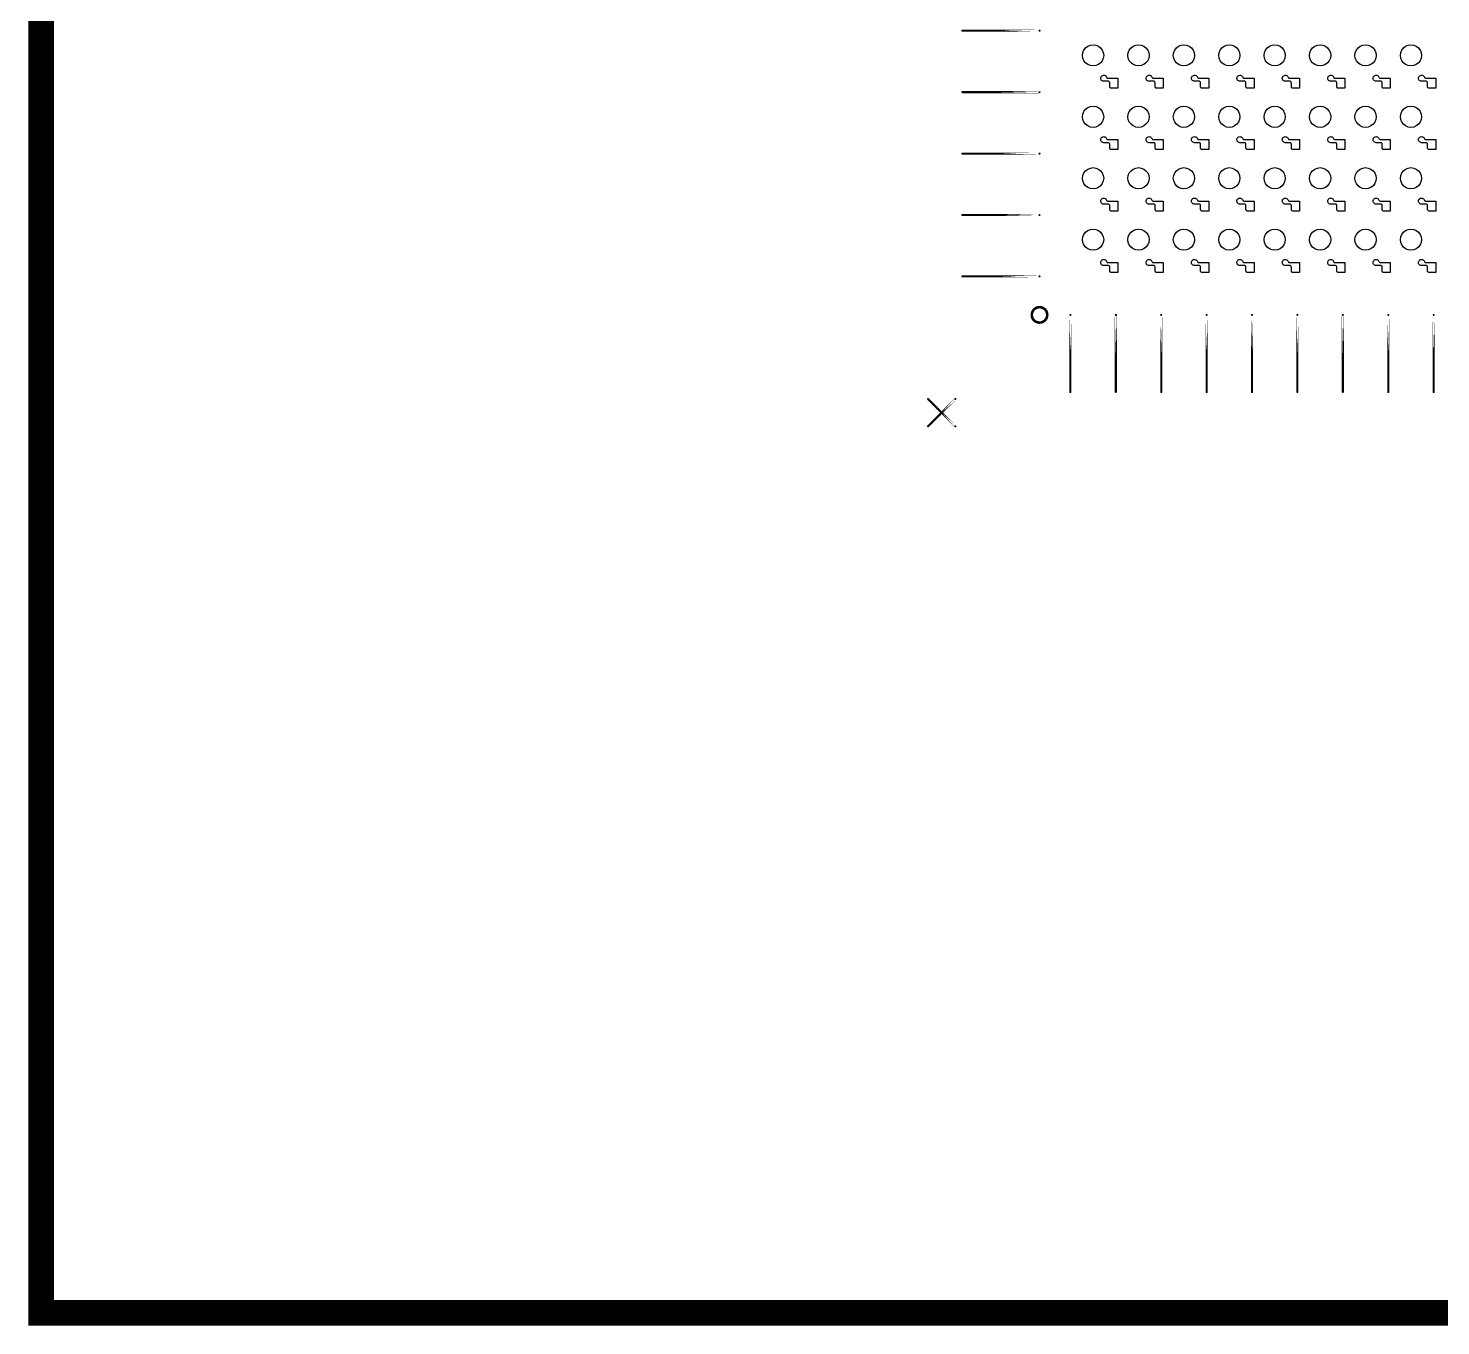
# Model space of a CAD drawing. Extents: x 11 to 212, y 11 to 212.
# Drawn here: x 10.7 to 65.6, y 10.7 to 61.1 of the extents above; entities that cross this region are included whole.
import ezdxf

# ---------------------------------------------------------------- set-up
doc = ezdxf.new("R2010")
doc.units = 0
doc.layers.get('0').update_dxf_attribs({"linetype": 'continuous'})
doc.layers.add('C3', color=7, linetype='continuous')

# ---------------------------------------------------------------- blocks, each defined once
blk = doc.blocks.new('cutlineendpoint')
at = {"const_width": 0.04}
blk.add_lwpolyline([(-0.02, 0, 1), (0.02, 0, 1)], format="xyb", close=True, dxfattribs=at)

msp = doc.modelspace()

# ---------------------------------------------------------------- linework, layer by layer
at = {"layer": 'C3'}
for points, const_width in [([(11.2, 211.2), (211.2, 211.2), (211.2, 11.2), (11.2, 11.2)], 1), ([(50, 61.047), (47, 61.047)], 0.08), ([(50, 58.659), (47, 58.659)], 0.08), ([(50, 56.271), (47, 56.271)], 0.08), ([(50, 53.882), (47, 53.882)], 0.08), ([(50, 51.494), (47, 51.494)], 0.08), ([(51.2, 50), (51.2, 47)], 0.08), ([(52.965, 50), (52.965, 47)], 0.08), ([(54.729, 50), (54.729, 47)], 0.08), ([(56.494, 50), (56.494, 47)], 0.08), ([(58.259, 50), (58.259, 47)], 0.08), ([(60.024, 50), (60.024, 47)], 0.08), ([(61.788, 50), (61.788, 47)], 0.08), ([(63.553, 50), (63.553, 47)], 0.08), ([(65.318, 50), (65.318, 47)], 0.08), ([(46.73, 46.73), (45.67, 45.67)], 0.08), ([(46.73, 45.67), (45.67, 46.73)], 0.08)]:
    msp.add_lwpolyline(points, close=True, dxfattribs=dict(at, const_width=const_width))
for points in [[(52.494, 60.088), (52.48, 59.982), (52.439, 59.882), (52.374, 59.797), (52.288, 59.732), (52.189, 59.691), (52.082, 59.676), (51.976, 59.691), (51.876, 59.732), (51.791, 59.797), (51.726, 59.882), (51.685, 59.982), (51.671, 60.088), (51.685, 60.195), (51.726, 60.294), (51.791, 60.379), (51.876, 60.445), (51.976, 60.486), (52.082, 60.5), (52.189, 60.486), (52.288, 60.445), (52.374, 60.379), (52.439, 60.294), (52.48, 60.195)], [(54.259, 60.088), (54.245, 59.982), (54.204, 59.882), (54.138, 59.797), (54.053, 59.732), (53.954, 59.691), (53.847, 59.676), (53.74, 59.691), (53.641, 59.732), (53.556, 59.797), (53.49, 59.882), (53.449, 59.982), (53.435, 60.088), (53.449, 60.195), (53.49, 60.294), (53.556, 60.379), (53.641, 60.445), (53.74, 60.486), (53.847, 60.5), (53.954, 60.486), (54.053, 60.445), (54.138, 60.379), (54.204, 60.294), (54.245, 60.195)], [(56.024, 60.088), (56.009, 59.982), (55.968, 59.882), (55.903, 59.797), (55.818, 59.732), (55.718, 59.691), (55.612, 59.676), (55.505, 59.691), (55.406, 59.732), (55.321, 59.797), (55.255, 59.882), (55.214, 59.982), (55.2, 60.088), (55.214, 60.195), (55.255, 60.294), (55.321, 60.379), (55.406, 60.445), (55.505, 60.486), (55.612, 60.5), (55.718, 60.486), (55.818, 60.445), (55.903, 60.379), (55.968, 60.294), (56.009, 60.195)], [(57.788, 60.088), (57.774, 59.982), (57.733, 59.882), (57.668, 59.797), (57.582, 59.732), (57.483, 59.691), (57.376, 59.676), (57.27, 59.691), (57.171, 59.732), (57.085, 59.797), (57.02, 59.882), (56.979, 59.982), (56.965, 60.088), (56.979, 60.195), (57.02, 60.294), (57.085, 60.379), (57.171, 60.445), (57.27, 60.486), (57.376, 60.5), (57.483, 60.486), (57.582, 60.445), (57.668, 60.379), (57.733, 60.294), (57.774, 60.195)], [(59.553, 60.088), (59.539, 59.982), (59.498, 59.882), (59.432, 59.797), (59.347, 59.732), (59.248, 59.691), (59.141, 59.676), (59.035, 59.691), (58.935, 59.732), (58.85, 59.797), (58.785, 59.882), (58.743, 59.982), (58.729, 60.088), (58.743, 60.195), (58.785, 60.294), (58.85, 60.379), (58.935, 60.445), (59.035, 60.486), (59.141, 60.5), (59.248, 60.486), (59.347, 60.445), (59.432, 60.379), (59.498, 60.294), (59.539, 60.195)], [(61.318, 60.088), (61.304, 59.982), (61.262, 59.882), (61.197, 59.797), (61.112, 59.732), (61.012, 59.691), (60.906, 59.676), (60.799, 59.691), (60.7, 59.732), (60.615, 59.797), (60.549, 59.882), (60.508, 59.982), (60.494, 60.088), (60.508, 60.195), (60.549, 60.294), (60.615, 60.379), (60.7, 60.445), (60.799, 60.486), (60.906, 60.5), (61.012, 60.486), (61.112, 60.445), (61.197, 60.379), (61.262, 60.294), (61.304, 60.195)], [(63.082, 60.088), (63.068, 59.982), (63.027, 59.882), (62.962, 59.797), (62.876, 59.732), (62.777, 59.691), (62.671, 59.676), (62.564, 59.691), (62.465, 59.732), (62.379, 59.797), (62.314, 59.882), (62.273, 59.982), (62.259, 60.088), (62.273, 60.195), (62.314, 60.294), (62.379, 60.379), (62.465, 60.445), (62.564, 60.486), (62.671, 60.5), (62.777, 60.486), (62.876, 60.445), (62.962, 60.379), (63.027, 60.294), (63.068, 60.195)], [(64.847, 60.088), (64.833, 59.982), (64.792, 59.882), (64.726, 59.797), (64.641, 59.732), (64.542, 59.691), (64.435, 59.676), (64.329, 59.691), (64.229, 59.732), (64.144, 59.797), (64.079, 59.882), (64.038, 59.982), (64.024, 60.088), (64.038, 60.195), (64.079, 60.294), (64.144, 60.379), (64.229, 60.445), (64.329, 60.486), (64.435, 60.5), (64.542, 60.486), (64.641, 60.445), (64.726, 60.379), (64.792, 60.294), (64.833, 60.195)], [(52.788, 58.812), (52.773, 58.814), (52.759, 58.82), (52.747, 58.829), (52.737, 58.841), (52.731, 58.855), (52.729, 58.871), (52.729, 59.024), (52.727, 59.039), (52.722, 59.053), (52.712, 59.065), (52.7, 59.074), (52.686, 59.08), (52.671, 59.082), (52.494, 59.082), (52.464, 59.086), (52.436, 59.098), (52.412, 59.116), (52.393, 59.139), (52.381, 59.167), (52.377, 59.197), (52.38, 59.227), (52.39, 59.255), (52.408, 59.28), (52.431, 59.299), (52.458, 59.312), (52.488, 59.317), (52.518, 59.315), (52.546, 59.305), (52.571, 59.289), (52.591, 59.266), (52.605, 59.239), (52.611, 59.226), (52.621, 59.215), (52.633, 59.207), (52.646, 59.202), (52.66, 59.2), (53.045, 59.2), (53.045, 58.812)], [(54.553, 58.812), (54.538, 58.814), (54.524, 58.82), (54.511, 58.829), (54.502, 58.841), (54.496, 58.855), (54.494, 58.871), (54.494, 59.024), (54.492, 59.039), (54.486, 59.053), (54.477, 59.065), (54.465, 59.074), (54.451, 59.08), (54.435, 59.082), (54.259, 59.082), (54.229, 59.086), (54.201, 59.098), (54.177, 59.116), (54.158, 59.139), (54.146, 59.167), (54.141, 59.197), (54.144, 59.227), (54.155, 59.255), (54.172, 59.28), (54.195, 59.299), (54.223, 59.312), (54.252, 59.317), (54.282, 59.315), (54.311, 59.305), (54.336, 59.289), (54.356, 59.266), (54.37, 59.239), (54.376, 59.226), (54.386, 59.215), (54.397, 59.207), (54.411, 59.202), (54.425, 59.2), (54.809, 59.2), (54.809, 58.812)], [(56.318, 58.812), (56.302, 58.814), (56.288, 58.82), (56.276, 58.829), (56.267, 58.841), (56.261, 58.855), (56.259, 58.871), (56.259, 59.024), (56.257, 59.039), (56.251, 59.053), (56.242, 59.065), (56.229, 59.074), (56.215, 59.08), (56.2, 59.082), (56.024, 59.082), (55.994, 59.086), (55.966, 59.098), (55.941, 59.116), (55.923, 59.139), (55.911, 59.167), (55.906, 59.197), (55.909, 59.227), (55.92, 59.255), (55.937, 59.28), (55.96, 59.299), (55.987, 59.312), (56.017, 59.317), (56.047, 59.315), (56.076, 59.305), (56.101, 59.289), (56.121, 59.266), (56.134, 59.239), (56.141, 59.226), (56.15, 59.215), (56.162, 59.207), (56.176, 59.202), (56.19, 59.2), (56.574, 59.2), (56.574, 58.812)], [(58.082, 58.812), (58.067, 58.814), (58.053, 58.82), (58.041, 58.829), (58.031, 58.841), (58.026, 58.855), (58.024, 58.871), (58.024, 59.024), (58.022, 59.039), (58.016, 59.053), (58.006, 59.065), (57.994, 59.074), (57.98, 59.08), (57.965, 59.082), (57.788, 59.082), (57.758, 59.086), (57.73, 59.098), (57.706, 59.116), (57.687, 59.139), (57.675, 59.167), (57.671, 59.197), (57.674, 59.227), (57.684, 59.255), (57.702, 59.28), (57.725, 59.299), (57.752, 59.312), (57.782, 59.317), (57.812, 59.315), (57.84, 59.305), (57.866, 59.289), (57.886, 59.266), (57.899, 59.239), (57.906, 59.226), (57.915, 59.215), (57.927, 59.207), (57.94, 59.202), (57.955, 59.2), (58.339, 59.2), (58.339, 58.812)], [(59.847, 58.812), (59.832, 58.814), (59.818, 58.82), (59.805, 58.829), (59.796, 58.841), (59.79, 58.855), (59.788, 58.871), (59.788, 59.024), (59.786, 59.039), (59.78, 59.053), (59.771, 59.065), (59.759, 59.074), (59.745, 59.08), (59.729, 59.082), (59.553, 59.082), (59.523, 59.086), (59.495, 59.098), (59.471, 59.116), (59.452, 59.139), (59.44, 59.167), (59.435, 59.197), (59.438, 59.227), (59.449, 59.255), (59.466, 59.28), (59.49, 59.299), (59.517, 59.312), (59.546, 59.317), (59.577, 59.315), (59.605, 59.305), (59.63, 59.289), (59.65, 59.266), (59.664, 59.239), (59.67, 59.226), (59.68, 59.215), (59.692, 59.207), (59.705, 59.202), (59.719, 59.2), (60.104, 59.2), (60.104, 58.812)], [(61.612, 58.812), (61.597, 58.814), (61.582, 58.82), (61.57, 58.829), (61.561, 58.841), (61.555, 58.855), (61.553, 58.871), (61.553, 59.024), (61.551, 59.039), (61.545, 59.053), (61.536, 59.065), (61.524, 59.074), (61.509, 59.08), (61.494, 59.082), (61.318, 59.082), (61.288, 59.086), (61.26, 59.098), (61.236, 59.116), (61.217, 59.139), (61.205, 59.167), (61.2, 59.197), (61.203, 59.227), (61.214, 59.255), (61.231, 59.28), (61.254, 59.299), (61.282, 59.312), (61.311, 59.317), (61.341, 59.315), (61.37, 59.305), (61.395, 59.289), (61.415, 59.266), (61.429, 59.239), (61.435, 59.226), (61.444, 59.215), (61.456, 59.207), (61.47, 59.202), (61.484, 59.2), (61.868, 59.2), (61.868, 58.812)], [(63.376, 58.812), (63.361, 58.814), (63.347, 58.82), (63.335, 58.829), (63.326, 58.841), (63.32, 58.855), (63.318, 58.871), (63.318, 59.024), (63.316, 59.039), (63.31, 59.053), (63.3, 59.065), (63.288, 59.074), (63.274, 59.08), (63.259, 59.082), (63.082, 59.082), (63.052, 59.086), (63.024, 59.098), (63, 59.116), (62.982, 59.139), (62.969, 59.167), (62.965, 59.197), (62.968, 59.227), (62.978, 59.255), (62.996, 59.28), (63.019, 59.299), (63.046, 59.312), (63.076, 59.317), (63.106, 59.315), (63.135, 59.305), (63.16, 59.289), (63.18, 59.266), (63.193, 59.239), (63.2, 59.226), (63.209, 59.215), (63.221, 59.207), (63.234, 59.202), (63.249, 59.2), (63.633, 59.2), (63.633, 58.812)], [(65.141, 58.812), (65.126, 58.814), (65.112, 58.82), (65.1, 58.829), (65.09, 58.841), (65.084, 58.855), (65.082, 58.871), (65.082, 59.024), (65.08, 59.039), (65.074, 59.053), (65.065, 59.065), (65.053, 59.074), (65.039, 59.08), (65.024, 59.082), (64.847, 59.082), (64.817, 59.086), (64.789, 59.098), (64.765, 59.116), (64.746, 59.139), (64.734, 59.167), (64.729, 59.197), (64.733, 59.227), (64.743, 59.255), (64.761, 59.28), (64.784, 59.299), (64.811, 59.312), (64.841, 59.317), (64.871, 59.315), (64.899, 59.305), (64.924, 59.289), (64.944, 59.266), (64.958, 59.239), (64.964, 59.226), (64.974, 59.215), (64.986, 59.207), (64.999, 59.202), (65.013, 59.2), (65.398, 59.2), (65.398, 58.812)], [(52.494, 57.7), (52.48, 57.593), (52.439, 57.494), (52.374, 57.409), (52.288, 57.343), (52.189, 57.302), (52.082, 57.288), (51.976, 57.302), (51.876, 57.343), (51.791, 57.409), (51.726, 57.494), (51.685, 57.593), (51.671, 57.7), (51.685, 57.807), (51.726, 57.906), (51.791, 57.991), (51.876, 58.057), (51.976, 58.098), (52.082, 58.112), (52.189, 58.098), (52.288, 58.057), (52.374, 57.991), (52.439, 57.906), (52.48, 57.807)], [(54.259, 57.7), (54.245, 57.593), (54.204, 57.494), (54.138, 57.409), (54.053, 57.343), (53.954, 57.302), (53.847, 57.288), (53.74, 57.302), (53.641, 57.343), (53.556, 57.409), (53.49, 57.494), (53.449, 57.593), (53.435, 57.7), (53.449, 57.807), (53.49, 57.906), (53.556, 57.991), (53.641, 58.057), (53.74, 58.098), (53.847, 58.112), (53.954, 58.098), (54.053, 58.057), (54.138, 57.991), (54.204, 57.906), (54.245, 57.807)], [(56.024, 57.7), (56.009, 57.593), (55.968, 57.494), (55.903, 57.409), (55.818, 57.343), (55.718, 57.302), (55.612, 57.288), (55.505, 57.302), (55.406, 57.343), (55.321, 57.409), (55.255, 57.494), (55.214, 57.593), (55.2, 57.7), (55.214, 57.807), (55.255, 57.906), (55.321, 57.991), (55.406, 58.057), (55.505, 58.098), (55.612, 58.112), (55.718, 58.098), (55.818, 58.057), (55.903, 57.991), (55.968, 57.906), (56.009, 57.807)], [(57.788, 57.7), (57.774, 57.593), (57.733, 57.494), (57.668, 57.409), (57.582, 57.343), (57.483, 57.302), (57.376, 57.288), (57.27, 57.302), (57.171, 57.343), (57.085, 57.409), (57.02, 57.494), (56.979, 57.593), (56.965, 57.7), (56.979, 57.807), (57.02, 57.906), (57.085, 57.991), (57.171, 58.057), (57.27, 58.098), (57.376, 58.112), (57.483, 58.098), (57.582, 58.057), (57.668, 57.991), (57.733, 57.906), (57.774, 57.807)], [(59.553, 57.7), (59.539, 57.593), (59.498, 57.494), (59.432, 57.409), (59.347, 57.343), (59.248, 57.302), (59.141, 57.288), (59.035, 57.302), (58.935, 57.343), (58.85, 57.409), (58.785, 57.494), (58.743, 57.593), (58.729, 57.7), (58.743, 57.807), (58.785, 57.906), (58.85, 57.991), (58.935, 58.057), (59.035, 58.098), (59.141, 58.112), (59.248, 58.098), (59.347, 58.057), (59.432, 57.991), (59.498, 57.906), (59.539, 57.807)], [(61.318, 57.7), (61.304, 57.593), (61.262, 57.494), (61.197, 57.409), (61.112, 57.343), (61.012, 57.302), (60.906, 57.288), (60.799, 57.302), (60.7, 57.343), (60.615, 57.409), (60.549, 57.494), (60.508, 57.593), (60.494, 57.7), (60.508, 57.807), (60.549, 57.906), (60.615, 57.991), (60.7, 58.057), (60.799, 58.098), (60.906, 58.112), (61.012, 58.098), (61.112, 58.057), (61.197, 57.991), (61.262, 57.906), (61.304, 57.807)], [(63.082, 57.7), (63.068, 57.593), (63.027, 57.494), (62.962, 57.409), (62.876, 57.343), (62.777, 57.302), (62.671, 57.288), (62.564, 57.302), (62.465, 57.343), (62.379, 57.409), (62.314, 57.494), (62.273, 57.593), (62.259, 57.7), (62.273, 57.807), (62.314, 57.906), (62.379, 57.991), (62.465, 58.057), (62.564, 58.098), (62.671, 58.112), (62.777, 58.098), (62.876, 58.057), (62.962, 57.991), (63.027, 57.906), (63.068, 57.807)], [(64.847, 57.7), (64.833, 57.593), (64.792, 57.494), (64.726, 57.409), (64.641, 57.343), (64.542, 57.302), (64.435, 57.288), (64.329, 57.302), (64.229, 57.343), (64.144, 57.409), (64.079, 57.494), (64.038, 57.593), (64.024, 57.7), (64.038, 57.807), (64.079, 57.906), (64.144, 57.991), (64.229, 58.057), (64.329, 58.098), (64.435, 58.112), (64.542, 58.098), (64.641, 58.057), (64.726, 57.991), (64.792, 57.906), (64.833, 57.807)], [(52.788, 56.424), (52.773, 56.426), (52.759, 56.431), (52.747, 56.441), (52.737, 56.453), (52.731, 56.467), (52.729, 56.482), (52.729, 56.635), (52.727, 56.651), (52.722, 56.665), (52.712, 56.677), (52.7, 56.686), (52.686, 56.692), (52.671, 56.694), (52.494, 56.694), (52.464, 56.698), (52.436, 56.709), (52.412, 56.727), (52.393, 56.751), (52.381, 56.779), (52.377, 56.809), (52.38, 56.839), (52.39, 56.867), (52.408, 56.891), (52.431, 56.911), (52.458, 56.924), (52.488, 56.929), (52.518, 56.927), (52.546, 56.917), (52.571, 56.9), (52.591, 56.878), (52.605, 56.851), (52.611, 56.838), (52.621, 56.827), (52.633, 56.819), (52.646, 56.814), (52.66, 56.812), (53.045, 56.812), (53.045, 56.424)], [(54.553, 56.424), (54.538, 56.426), (54.524, 56.431), (54.511, 56.441), (54.502, 56.453), (54.496, 56.467), (54.494, 56.482), (54.494, 56.635), (54.492, 56.651), (54.486, 56.665), (54.477, 56.677), (54.465, 56.686), (54.451, 56.692), (54.435, 56.694), (54.259, 56.694), (54.229, 56.698), (54.201, 56.709), (54.177, 56.727), (54.158, 56.751), (54.146, 56.779), (54.141, 56.809), (54.144, 56.839), (54.155, 56.867), (54.172, 56.891), (54.195, 56.911), (54.223, 56.924), (54.252, 56.929), (54.282, 56.927), (54.311, 56.917), (54.336, 56.9), (54.356, 56.878), (54.37, 56.851), (54.376, 56.838), (54.386, 56.827), (54.397, 56.819), (54.411, 56.814), (54.425, 56.812), (54.809, 56.812), (54.809, 56.424)], [(56.318, 56.424), (56.302, 56.426), (56.288, 56.431), (56.276, 56.441), (56.267, 56.453), (56.261, 56.467), (56.259, 56.482), (56.259, 56.635), (56.257, 56.651), (56.251, 56.665), (56.242, 56.677), (56.229, 56.686), (56.215, 56.692), (56.2, 56.694), (56.024, 56.694), (55.994, 56.698), (55.966, 56.709), (55.941, 56.727), (55.923, 56.751), (55.911, 56.779), (55.906, 56.809), (55.909, 56.839), (55.92, 56.867), (55.937, 56.891), (55.96, 56.911), (55.987, 56.924), (56.017, 56.929), (56.047, 56.927), (56.076, 56.917), (56.101, 56.9), (56.121, 56.878), (56.134, 56.851), (56.141, 56.838), (56.15, 56.827), (56.162, 56.819), (56.176, 56.814), (56.19, 56.812), (56.574, 56.812), (56.574, 56.424)], [(58.082, 56.424), (58.067, 56.426), (58.053, 56.431), (58.041, 56.441), (58.031, 56.453), (58.026, 56.467), (58.024, 56.482), (58.024, 56.635), (58.022, 56.651), (58.016, 56.665), (58.006, 56.677), (57.994, 56.686), (57.98, 56.692), (57.965, 56.694), (57.788, 56.694), (57.758, 56.698), (57.73, 56.709), (57.706, 56.727), (57.687, 56.751), (57.675, 56.779), (57.671, 56.809), (57.674, 56.839), (57.684, 56.867), (57.702, 56.891), (57.725, 56.911), (57.752, 56.924), (57.782, 56.929), (57.812, 56.927), (57.84, 56.917), (57.866, 56.9), (57.886, 56.878), (57.899, 56.851), (57.906, 56.838), (57.915, 56.827), (57.927, 56.819), (57.94, 56.814), (57.955, 56.812), (58.339, 56.812), (58.339, 56.424)], [(59.847, 56.424), (59.832, 56.426), (59.818, 56.431), (59.805, 56.441), (59.796, 56.453), (59.79, 56.467), (59.788, 56.482), (59.788, 56.635), (59.786, 56.651), (59.78, 56.665), (59.771, 56.677), (59.759, 56.686), (59.745, 56.692), (59.729, 56.694), (59.553, 56.694), (59.523, 56.698), (59.495, 56.709), (59.471, 56.727), (59.452, 56.751), (59.44, 56.779), (59.435, 56.809), (59.438, 56.839), (59.449, 56.867), (59.466, 56.891), (59.49, 56.911), (59.517, 56.924), (59.546, 56.929), (59.577, 56.927), (59.605, 56.917), (59.63, 56.9), (59.65, 56.878), (59.664, 56.851), (59.67, 56.838), (59.68, 56.827), (59.692, 56.819), (59.705, 56.814), (59.719, 56.812), (60.104, 56.812), (60.104, 56.424)], [(61.612, 56.424), (61.597, 56.426), (61.582, 56.431), (61.57, 56.441), (61.561, 56.453), (61.555, 56.467), (61.553, 56.482), (61.553, 56.635), (61.551, 56.651), (61.545, 56.665), (61.536, 56.677), (61.524, 56.686), (61.509, 56.692), (61.494, 56.694), (61.318, 56.694), (61.288, 56.698), (61.26, 56.709), (61.236, 56.727), (61.217, 56.751), (61.205, 56.779), (61.2, 56.809), (61.203, 56.839), (61.214, 56.867), (61.231, 56.891), (61.254, 56.911), (61.282, 56.924), (61.311, 56.929), (61.341, 56.927), (61.37, 56.917), (61.395, 56.9), (61.415, 56.878), (61.429, 56.851), (61.435, 56.838), (61.444, 56.827), (61.456, 56.819), (61.47, 56.814), (61.484, 56.812), (61.868, 56.812), (61.868, 56.424)], [(63.376, 56.424), (63.361, 56.426), (63.347, 56.431), (63.335, 56.441), (63.326, 56.453), (63.32, 56.467), (63.318, 56.482), (63.318, 56.635), (63.316, 56.651), (63.31, 56.665), (63.3, 56.677), (63.288, 56.686), (63.274, 56.692), (63.259, 56.694), (63.082, 56.694), (63.052, 56.698), (63.024, 56.709), (63, 56.727), (62.982, 56.751), (62.969, 56.779), (62.965, 56.809), (62.968, 56.839), (62.978, 56.867), (62.996, 56.891), (63.019, 56.911), (63.046, 56.924), (63.076, 56.929), (63.106, 56.927), (63.135, 56.917), (63.16, 56.9), (63.18, 56.878), (63.193, 56.851), (63.2, 56.838), (63.209, 56.827), (63.221, 56.819), (63.234, 56.814), (63.249, 56.812), (63.633, 56.812), (63.633, 56.424)], [(65.141, 56.424), (65.126, 56.426), (65.112, 56.431), (65.1, 56.441), (65.09, 56.453), (65.084, 56.467), (65.082, 56.482), (65.082, 56.635), (65.08, 56.651), (65.074, 56.665), (65.065, 56.677), (65.053, 56.686), (65.039, 56.692), (65.024, 56.694), (64.847, 56.694), (64.817, 56.698), (64.789, 56.709), (64.765, 56.727), (64.746, 56.751), (64.734, 56.779), (64.729, 56.809), (64.733, 56.839), (64.743, 56.867), (64.761, 56.891), (64.784, 56.911), (64.811, 56.924), (64.841, 56.929), (64.871, 56.927), (64.899, 56.917), (64.924, 56.9), (64.944, 56.878), (64.958, 56.851), (64.964, 56.838), (64.974, 56.827), (64.986, 56.819), (64.999, 56.814), (65.013, 56.812), (65.398, 56.812), (65.398, 56.424)], [(52.494, 55.312), (52.48, 55.205), (52.439, 55.106), (52.374, 55.021), (52.288, 54.955), (52.189, 54.914), (52.082, 54.9), (51.976, 54.914), (51.876, 54.955), (51.791, 55.021), (51.726, 55.106), (51.685, 55.205), (51.671, 55.312), (51.685, 55.418), (51.726, 55.518), (51.791, 55.603), (51.876, 55.668), (51.976, 55.709), (52.082, 55.724), (52.189, 55.709), (52.288, 55.668), (52.374, 55.603), (52.439, 55.518), (52.48, 55.418)], [(54.259, 55.312), (54.245, 55.205), (54.204, 55.106), (54.138, 55.021), (54.053, 54.955), (53.954, 54.914), (53.847, 54.9), (53.74, 54.914), (53.641, 54.955), (53.556, 55.021), (53.49, 55.106), (53.449, 55.205), (53.435, 55.312), (53.449, 55.418), (53.49, 55.518), (53.556, 55.603), (53.641, 55.668), (53.74, 55.709), (53.847, 55.724), (53.954, 55.709), (54.053, 55.668), (54.138, 55.603), (54.204, 55.518), (54.245, 55.418)], [(56.024, 55.312), (56.009, 55.205), (55.968, 55.106), (55.903, 55.021), (55.818, 54.955), (55.718, 54.914), (55.612, 54.9), (55.505, 54.914), (55.406, 54.955), (55.321, 55.021), (55.255, 55.106), (55.214, 55.205), (55.2, 55.312), (55.214, 55.418), (55.255, 55.518), (55.321, 55.603), (55.406, 55.668), (55.505, 55.709), (55.612, 55.724), (55.718, 55.709), (55.818, 55.668), (55.903, 55.603), (55.968, 55.518), (56.009, 55.418)], [(57.788, 55.312), (57.774, 55.205), (57.733, 55.106), (57.668, 55.021), (57.582, 54.955), (57.483, 54.914), (57.376, 54.9), (57.27, 54.914), (57.171, 54.955), (57.085, 55.021), (57.02, 55.106), (56.979, 55.205), (56.965, 55.312), (56.979, 55.418), (57.02, 55.518), (57.085, 55.603), (57.171, 55.668), (57.27, 55.709), (57.376, 55.724), (57.483, 55.709), (57.582, 55.668), (57.668, 55.603), (57.733, 55.518), (57.774, 55.418)], [(59.553, 55.312), (59.539, 55.205), (59.498, 55.106), (59.432, 55.021), (59.347, 54.955), (59.248, 54.914), (59.141, 54.9), (59.035, 54.914), (58.935, 54.955), (58.85, 55.021), (58.785, 55.106), (58.743, 55.205), (58.729, 55.312), (58.743, 55.418), (58.785, 55.518), (58.85, 55.603), (58.935, 55.668), (59.035, 55.709), (59.141, 55.724), (59.248, 55.709), (59.347, 55.668), (59.432, 55.603), (59.498, 55.518), (59.539, 55.418)], [(61.318, 55.312), (61.304, 55.205), (61.262, 55.106), (61.197, 55.021), (61.112, 54.955), (61.012, 54.914), (60.906, 54.9), (60.799, 54.914), (60.7, 54.955), (60.615, 55.021), (60.549, 55.106), (60.508, 55.205), (60.494, 55.312), (60.508, 55.418), (60.549, 55.518), (60.615, 55.603), (60.7, 55.668), (60.799, 55.709), (60.906, 55.724), (61.012, 55.709), (61.112, 55.668), (61.197, 55.603), (61.262, 55.518), (61.304, 55.418)], [(63.082, 55.312), (63.068, 55.205), (63.027, 55.106), (62.962, 55.021), (62.876, 54.955), (62.777, 54.914), (62.671, 54.9), (62.564, 54.914), (62.465, 54.955), (62.379, 55.021), (62.314, 55.106), (62.273, 55.205), (62.259, 55.312), (62.273, 55.418), (62.314, 55.518), (62.379, 55.603), (62.465, 55.668), (62.564, 55.709), (62.671, 55.724), (62.777, 55.709), (62.876, 55.668), (62.962, 55.603), (63.027, 55.518), (63.068, 55.418)], [(64.847, 55.312), (64.833, 55.205), (64.792, 55.106), (64.726, 55.021), (64.641, 54.955), (64.542, 54.914), (64.435, 54.9), (64.329, 54.914), (64.229, 54.955), (64.144, 55.021), (64.079, 55.106), (64.038, 55.205), (64.024, 55.312), (64.038, 55.418), (64.079, 55.518), (64.144, 55.603), (64.229, 55.668), (64.329, 55.709), (64.435, 55.724), (64.542, 55.709), (64.641, 55.668), (64.726, 55.603), (64.792, 55.518), (64.833, 55.418)], [(52.788, 54.035), (52.773, 54.037), (52.759, 54.043), (52.747, 54.053), (52.737, 54.065), (52.731, 54.079), (52.729, 54.094), (52.729, 54.247), (52.727, 54.262), (52.722, 54.276), (52.712, 54.289), (52.7, 54.298), (52.686, 54.304), (52.671, 54.306), (52.494, 54.306), (52.464, 54.31), (52.436, 54.321), (52.412, 54.339), (52.393, 54.363), (52.381, 54.39), (52.377, 54.42), (52.38, 54.45), (52.39, 54.479), (52.408, 54.503), (52.431, 54.523), (52.458, 54.535), (52.488, 54.541), (52.518, 54.539), (52.546, 54.529), (52.571, 54.512), (52.591, 54.49), (52.605, 54.463), (52.611, 54.45), (52.621, 54.439), (52.633, 54.431), (52.646, 54.425), (52.66, 54.424), (53.045, 54.424), (53.045, 54.035)], [(54.553, 54.035), (54.538, 54.037), (54.524, 54.043), (54.511, 54.053), (54.502, 54.065), (54.496, 54.079), (54.494, 54.094), (54.494, 54.247), (54.492, 54.262), (54.486, 54.276), (54.477, 54.289), (54.465, 54.298), (54.451, 54.304), (54.435, 54.306), (54.259, 54.306), (54.229, 54.31), (54.201, 54.321), (54.177, 54.339), (54.158, 54.363), (54.146, 54.39), (54.141, 54.42), (54.144, 54.45), (54.155, 54.479), (54.172, 54.503), (54.195, 54.523), (54.223, 54.535), (54.252, 54.541), (54.282, 54.539), (54.311, 54.529), (54.336, 54.512), (54.356, 54.49), (54.37, 54.463), (54.376, 54.45), (54.386, 54.439), (54.397, 54.431), (54.411, 54.425), (54.425, 54.424), (54.809, 54.424), (54.809, 54.035)], [(56.318, 54.035), (56.302, 54.037), (56.288, 54.043), (56.276, 54.053), (56.267, 54.065), (56.261, 54.079), (56.259, 54.094), (56.259, 54.247), (56.257, 54.262), (56.251, 54.276), (56.242, 54.289), (56.229, 54.298), (56.215, 54.304), (56.2, 54.306), (56.024, 54.306), (55.994, 54.31), (55.966, 54.321), (55.941, 54.339), (55.923, 54.363), (55.911, 54.39), (55.906, 54.42), (55.909, 54.45), (55.92, 54.479), (55.937, 54.503), (55.96, 54.523), (55.987, 54.535), (56.017, 54.541), (56.047, 54.539), (56.076, 54.529), (56.101, 54.512), (56.121, 54.49), (56.134, 54.463), (56.141, 54.45), (56.15, 54.439), (56.162, 54.431), (56.176, 54.425), (56.19, 54.424), (56.574, 54.424), (56.574, 54.035)], [(58.082, 54.035), (58.067, 54.037), (58.053, 54.043), (58.041, 54.053), (58.031, 54.065), (58.026, 54.079), (58.024, 54.094), (58.024, 54.247), (58.022, 54.262), (58.016, 54.276), (58.006, 54.289), (57.994, 54.298), (57.98, 54.304), (57.965, 54.306), (57.788, 54.306), (57.758, 54.31), (57.73, 54.321), (57.706, 54.339), (57.687, 54.363), (57.675, 54.39), (57.671, 54.42), (57.674, 54.45), (57.684, 54.479), (57.702, 54.503), (57.725, 54.523), (57.752, 54.535), (57.782, 54.541), (57.812, 54.539), (57.84, 54.529), (57.866, 54.512), (57.886, 54.49), (57.899, 54.463), (57.906, 54.45), (57.915, 54.439), (57.927, 54.431), (57.94, 54.425), (57.955, 54.424), (58.339, 54.424), (58.339, 54.035)], [(59.847, 54.035), (59.832, 54.037), (59.818, 54.043), (59.805, 54.053), (59.796, 54.065), (59.79, 54.079), (59.788, 54.094), (59.788, 54.247), (59.786, 54.262), (59.78, 54.276), (59.771, 54.289), (59.759, 54.298), (59.745, 54.304), (59.729, 54.306), (59.553, 54.306), (59.523, 54.31), (59.495, 54.321), (59.471, 54.339), (59.452, 54.363), (59.44, 54.39), (59.435, 54.42), (59.438, 54.45), (59.449, 54.479), (59.466, 54.503), (59.49, 54.523), (59.517, 54.535), (59.546, 54.541), (59.577, 54.539), (59.605, 54.529), (59.63, 54.512), (59.65, 54.49), (59.664, 54.463), (59.67, 54.45), (59.68, 54.439), (59.692, 54.431), (59.705, 54.425), (59.719, 54.424), (60.104, 54.424), (60.104, 54.035)], [(61.612, 54.035), (61.597, 54.037), (61.582, 54.043), (61.57, 54.053), (61.561, 54.065), (61.555, 54.079), (61.553, 54.094), (61.553, 54.247), (61.551, 54.262), (61.545, 54.276), (61.536, 54.289), (61.524, 54.298), (61.509, 54.304), (61.494, 54.306), (61.318, 54.306), (61.288, 54.31), (61.26, 54.321), (61.236, 54.339), (61.217, 54.363), (61.205, 54.39), (61.2, 54.42), (61.203, 54.45), (61.214, 54.479), (61.231, 54.503), (61.254, 54.523), (61.282, 54.535), (61.311, 54.541), (61.341, 54.539), (61.37, 54.529), (61.395, 54.512), (61.415, 54.49), (61.429, 54.463), (61.435, 54.45), (61.444, 54.439), (61.456, 54.431), (61.47, 54.425), (61.484, 54.424), (61.868, 54.424), (61.868, 54.035)], [(63.376, 54.035), (63.361, 54.037), (63.347, 54.043), (63.335, 54.053), (63.326, 54.065), (63.32, 54.079), (63.318, 54.094), (63.318, 54.247), (63.316, 54.262), (63.31, 54.276), (63.3, 54.289), (63.288, 54.298), (63.274, 54.304), (63.259, 54.306), (63.082, 54.306), (63.052, 54.31), (63.024, 54.321), (63, 54.339), (62.982, 54.363), (62.969, 54.39), (62.965, 54.42), (62.968, 54.45), (62.978, 54.479), (62.996, 54.503), (63.019, 54.523), (63.046, 54.535), (63.076, 54.541), (63.106, 54.539), (63.135, 54.529), (63.16, 54.512), (63.18, 54.49), (63.193, 54.463), (63.2, 54.45), (63.209, 54.439), (63.221, 54.431), (63.234, 54.425), (63.249, 54.424), (63.633, 54.424), (63.633, 54.035)], [(65.141, 54.035), (65.126, 54.037), (65.112, 54.043), (65.1, 54.053), (65.09, 54.065), (65.084, 54.079), (65.082, 54.094), (65.082, 54.247), (65.08, 54.262), (65.074, 54.276), (65.065, 54.289), (65.053, 54.298), (65.039, 54.304), (65.024, 54.306), (64.847, 54.306), (64.817, 54.31), (64.789, 54.321), (64.765, 54.339), (64.746, 54.363), (64.734, 54.39), (64.729, 54.42), (64.733, 54.45), (64.743, 54.479), (64.761, 54.503), (64.784, 54.523), (64.811, 54.535), (64.841, 54.541), (64.871, 54.539), (64.899, 54.529), (64.924, 54.512), (64.944, 54.49), (64.958, 54.463), (64.964, 54.45), (64.974, 54.439), (64.986, 54.431), (64.999, 54.425), (65.013, 54.424), (65.398, 54.424), (65.398, 54.035)], [(52.494, 52.924), (52.48, 52.817), (52.439, 52.718), (52.374, 52.632), (52.288, 52.567), (52.189, 52.526), (52.082, 52.512), (51.976, 52.526), (51.876, 52.567), (51.791, 52.632), (51.726, 52.718), (51.685, 52.817), (51.671, 52.924), (51.685, 53.03), (51.726, 53.129), (51.791, 53.215), (51.876, 53.28), (51.976, 53.321), (52.082, 53.335), (52.189, 53.321), (52.288, 53.28), (52.374, 53.215), (52.439, 53.129), (52.48, 53.03)], [(54.259, 52.924), (54.245, 52.817), (54.204, 52.718), (54.138, 52.632), (54.053, 52.567), (53.954, 52.526), (53.847, 52.512), (53.74, 52.526), (53.641, 52.567), (53.556, 52.632), (53.49, 52.718), (53.449, 52.817), (53.435, 52.924), (53.449, 53.03), (53.49, 53.129), (53.556, 53.215), (53.641, 53.28), (53.74, 53.321), (53.847, 53.335), (53.954, 53.321), (54.053, 53.28), (54.138, 53.215), (54.204, 53.129), (54.245, 53.03)], [(56.024, 52.924), (56.009, 52.817), (55.968, 52.718), (55.903, 52.632), (55.818, 52.567), (55.718, 52.526), (55.612, 52.512), (55.505, 52.526), (55.406, 52.567), (55.321, 52.632), (55.255, 52.718), (55.214, 52.817), (55.2, 52.924), (55.214, 53.03), (55.255, 53.129), (55.321, 53.215), (55.406, 53.28), (55.505, 53.321), (55.612, 53.335), (55.718, 53.321), (55.818, 53.28), (55.903, 53.215), (55.968, 53.129), (56.009, 53.03)], [(57.788, 52.924), (57.774, 52.817), (57.733, 52.718), (57.668, 52.632), (57.582, 52.567), (57.483, 52.526), (57.376, 52.512), (57.27, 52.526), (57.171, 52.567), (57.085, 52.632), (57.02, 52.718), (56.979, 52.817), (56.965, 52.924), (56.979, 53.03), (57.02, 53.129), (57.085, 53.215), (57.171, 53.28), (57.27, 53.321), (57.376, 53.335), (57.483, 53.321), (57.582, 53.28), (57.668, 53.215), (57.733, 53.129), (57.774, 53.03)], [(59.553, 52.924), (59.539, 52.817), (59.498, 52.718), (59.432, 52.632), (59.347, 52.567), (59.248, 52.526), (59.141, 52.512), (59.035, 52.526), (58.935, 52.567), (58.85, 52.632), (58.785, 52.718), (58.743, 52.817), (58.729, 52.924), (58.743, 53.03), (58.785, 53.129), (58.85, 53.215), (58.935, 53.28), (59.035, 53.321), (59.141, 53.335), (59.248, 53.321), (59.347, 53.28), (59.432, 53.215), (59.498, 53.129), (59.539, 53.03)], [(61.318, 52.924), (61.304, 52.817), (61.262, 52.718), (61.197, 52.632), (61.112, 52.567), (61.012, 52.526), (60.906, 52.512), (60.799, 52.526), (60.7, 52.567), (60.615, 52.632), (60.549, 52.718), (60.508, 52.817), (60.494, 52.924), (60.508, 53.03), (60.549, 53.129), (60.615, 53.215), (60.7, 53.28), (60.799, 53.321), (60.906, 53.335), (61.012, 53.321), (61.112, 53.28), (61.197, 53.215), (61.262, 53.129), (61.304, 53.03)], [(63.082, 52.924), (63.068, 52.817), (63.027, 52.718), (62.962, 52.632), (62.876, 52.567), (62.777, 52.526), (62.671, 52.512), (62.564, 52.526), (62.465, 52.567), (62.379, 52.632), (62.314, 52.718), (62.273, 52.817), (62.259, 52.924), (62.273, 53.03), (62.314, 53.129), (62.379, 53.215), (62.465, 53.28), (62.564, 53.321), (62.671, 53.335), (62.777, 53.321), (62.876, 53.28), (62.962, 53.215), (63.027, 53.129), (63.068, 53.03)], [(64.847, 52.924), (64.833, 52.817), (64.792, 52.718), (64.726, 52.632), (64.641, 52.567), (64.542, 52.526), (64.435, 52.512), (64.329, 52.526), (64.229, 52.567), (64.144, 52.632), (64.079, 52.718), (64.038, 52.817), (64.024, 52.924), (64.038, 53.03), (64.079, 53.129), (64.144, 53.215), (64.229, 53.28), (64.329, 53.321), (64.435, 53.335), (64.542, 53.321), (64.641, 53.28), (64.726, 53.215), (64.792, 53.129), (64.833, 53.03)], [(52.788, 51.647), (52.773, 51.649), (52.759, 51.655), (52.747, 51.664), (52.737, 51.676), (52.731, 51.691), (52.729, 51.706), (52.729, 51.859), (52.727, 51.874), (52.722, 51.888), (52.712, 51.9), (52.7, 51.91), (52.686, 51.916), (52.671, 51.918), (52.494, 51.918), (52.464, 51.922), (52.436, 51.933), (52.412, 51.951), (52.393, 51.975), (52.381, 52.002), (52.377, 52.032), (52.38, 52.062), (52.39, 52.09), (52.408, 52.115), (52.431, 52.134), (52.458, 52.147), (52.488, 52.153), (52.518, 52.151), (52.546, 52.141), (52.571, 52.124), (52.591, 52.101), (52.605, 52.075), (52.611, 52.062), (52.621, 52.051), (52.633, 52.042), (52.646, 52.037), (52.66, 52.035), (53.045, 52.035), (53.045, 51.647)], [(54.553, 51.647), (54.538, 51.649), (54.524, 51.655), (54.511, 51.664), (54.502, 51.676), (54.496, 51.691), (54.494, 51.706), (54.494, 51.859), (54.492, 51.874), (54.486, 51.888), (54.477, 51.9), (54.465, 51.91), (54.451, 51.916), (54.435, 51.918), (54.259, 51.918), (54.229, 51.922), (54.201, 51.933), (54.177, 51.951), (54.158, 51.975), (54.146, 52.002), (54.141, 52.032), (54.144, 52.062), (54.155, 52.09), (54.172, 52.115), (54.195, 52.134), (54.223, 52.147), (54.252, 52.153), (54.282, 52.151), (54.311, 52.141), (54.336, 52.124), (54.356, 52.101), (54.37, 52.075), (54.376, 52.062), (54.386, 52.051), (54.397, 52.042), (54.411, 52.037), (54.425, 52.035), (54.809, 52.035), (54.809, 51.647)], [(56.318, 51.647), (56.302, 51.649), (56.288, 51.655), (56.276, 51.664), (56.267, 51.676), (56.261, 51.691), (56.259, 51.706), (56.259, 51.859), (56.257, 51.874), (56.251, 51.888), (56.242, 51.9), (56.229, 51.91), (56.215, 51.916), (56.2, 51.918), (56.024, 51.918), (55.994, 51.922), (55.966, 51.933), (55.941, 51.951), (55.923, 51.975), (55.911, 52.002), (55.906, 52.032), (55.909, 52.062), (55.92, 52.09), (55.937, 52.115), (55.96, 52.134), (55.987, 52.147), (56.017, 52.153), (56.047, 52.151), (56.076, 52.141), (56.101, 52.124), (56.121, 52.101), (56.134, 52.075), (56.141, 52.062), (56.15, 52.051), (56.162, 52.042), (56.176, 52.037), (56.19, 52.035), (56.574, 52.035), (56.574, 51.647)], [(58.082, 51.647), (58.067, 51.649), (58.053, 51.655), (58.041, 51.664), (58.031, 51.676), (58.026, 51.691), (58.024, 51.706), (58.024, 51.859), (58.022, 51.874), (58.016, 51.888), (58.006, 51.9), (57.994, 51.91), (57.98, 51.916), (57.965, 51.918), (57.788, 51.918), (57.758, 51.922), (57.73, 51.933), (57.706, 51.951), (57.687, 51.975), (57.675, 52.002), (57.671, 52.032), (57.674, 52.062), (57.684, 52.09), (57.702, 52.115), (57.725, 52.134), (57.752, 52.147), (57.782, 52.153), (57.812, 52.151), (57.84, 52.141), (57.866, 52.124), (57.886, 52.101), (57.899, 52.075), (57.906, 52.062), (57.915, 52.051), (57.927, 52.042), (57.94, 52.037), (57.955, 52.035), (58.339, 52.035), (58.339, 51.647)], [(59.847, 51.647), (59.832, 51.649), (59.818, 51.655), (59.805, 51.664), (59.796, 51.676), (59.79, 51.691), (59.788, 51.706), (59.788, 51.859), (59.786, 51.874), (59.78, 51.888), (59.771, 51.9), (59.759, 51.91), (59.745, 51.916), (59.729, 51.918), (59.553, 51.918), (59.523, 51.922), (59.495, 51.933), (59.471, 51.951), (59.452, 51.975), (59.44, 52.002), (59.435, 52.032), (59.438, 52.062), (59.449, 52.09), (59.466, 52.115), (59.49, 52.134), (59.517, 52.147), (59.546, 52.153), (59.577, 52.151), (59.605, 52.141), (59.63, 52.124), (59.65, 52.101), (59.664, 52.075), (59.67, 52.062), (59.68, 52.051), (59.692, 52.042), (59.705, 52.037), (59.719, 52.035), (60.104, 52.035), (60.104, 51.647)], [(61.612, 51.647), (61.597, 51.649), (61.582, 51.655), (61.57, 51.664), (61.561, 51.676), (61.555, 51.691), (61.553, 51.706), (61.553, 51.859), (61.551, 51.874), (61.545, 51.888), (61.536, 51.9), (61.524, 51.91), (61.509, 51.916), (61.494, 51.918), (61.318, 51.918), (61.288, 51.922), (61.26, 51.933), (61.236, 51.951), (61.217, 51.975), (61.205, 52.002), (61.2, 52.032), (61.203, 52.062), (61.214, 52.09), (61.231, 52.115), (61.254, 52.134), (61.282, 52.147), (61.311, 52.153), (61.341, 52.151), (61.37, 52.141), (61.395, 52.124), (61.415, 52.101), (61.429, 52.075), (61.435, 52.062), (61.444, 52.051), (61.456, 52.042), (61.47, 52.037), (61.484, 52.035), (61.868, 52.035), (61.868, 51.647)], [(63.376, 51.647), (63.361, 51.649), (63.347, 51.655), (63.335, 51.664), (63.326, 51.676), (63.32, 51.691), (63.318, 51.706), (63.318, 51.859), (63.316, 51.874), (63.31, 51.888), (63.3, 51.9), (63.288, 51.91), (63.274, 51.916), (63.259, 51.918), (63.082, 51.918), (63.052, 51.922), (63.024, 51.933), (63, 51.951), (62.982, 51.975), (62.969, 52.002), (62.965, 52.032), (62.968, 52.062), (62.978, 52.09), (62.996, 52.115), (63.019, 52.134), (63.046, 52.147), (63.076, 52.153), (63.106, 52.151), (63.135, 52.141), (63.16, 52.124), (63.18, 52.101), (63.193, 52.075), (63.2, 52.062), (63.209, 52.051), (63.221, 52.042), (63.234, 52.037), (63.249, 52.035), (63.633, 52.035), (63.633, 51.647)], [(65.141, 51.647), (65.126, 51.649), (65.112, 51.655), (65.1, 51.664), (65.09, 51.676), (65.084, 51.691), (65.082, 51.706), (65.082, 51.859), (65.08, 51.874), (65.074, 51.888), (65.065, 51.9), (65.053, 51.91), (65.039, 51.916), (65.024, 51.918), (64.847, 51.918), (64.817, 51.922), (64.789, 51.933), (64.765, 51.951), (64.746, 51.975), (64.734, 52.002), (64.729, 52.032), (64.733, 52.062), (64.743, 52.09), (64.761, 52.115), (64.784, 52.134), (64.811, 52.147), (64.841, 52.153), (64.871, 52.151), (64.899, 52.141), (64.924, 52.124), (64.944, 52.101), (64.958, 52.075), (64.964, 52.062), (64.974, 52.051), (64.986, 52.042), (64.999, 52.037), (65.013, 52.035), (65.398, 52.035), (65.398, 51.647)]]:
    msp.add_lwpolyline(points, close=True, dxfattribs=at)
at = {"layer": 'C3', "const_width": 0.1}
msp.add_lwpolyline([(49.7, 50, 1), (50.3, 50, 1)], format="xyb", close=True, dxfattribs=at)

# ---------------------------------------------------------------- block references
at = {"layer": 'C3'}
for p in [(47, 61.047), (50, 61.047), (47, 58.659), (50, 58.659), (47, 56.271), (50, 56.271), (47, 53.882), (50, 53.882), (47, 51.494), (50, 51.494), (51.2, 50), (52.965, 50), (54.729, 50), (56.494, 50), (58.259, 50), (60.024, 50), (61.788, 50), (63.553, 50), (65.318, 50), (45.67, 46.73), (46.73, 46.73), (51.2, 47), (52.965, 47), (54.729, 47), (56.494, 47), (58.259, 47), (60.024, 47), (61.788, 47), (63.553, 47), (65.318, 47), (45.67, 45.67), (46.73, 45.67)]:
    msp.add_blockref('cutlineendpoint', p, dxfattribs=at)

doc.saveas('drawing.dxf')
